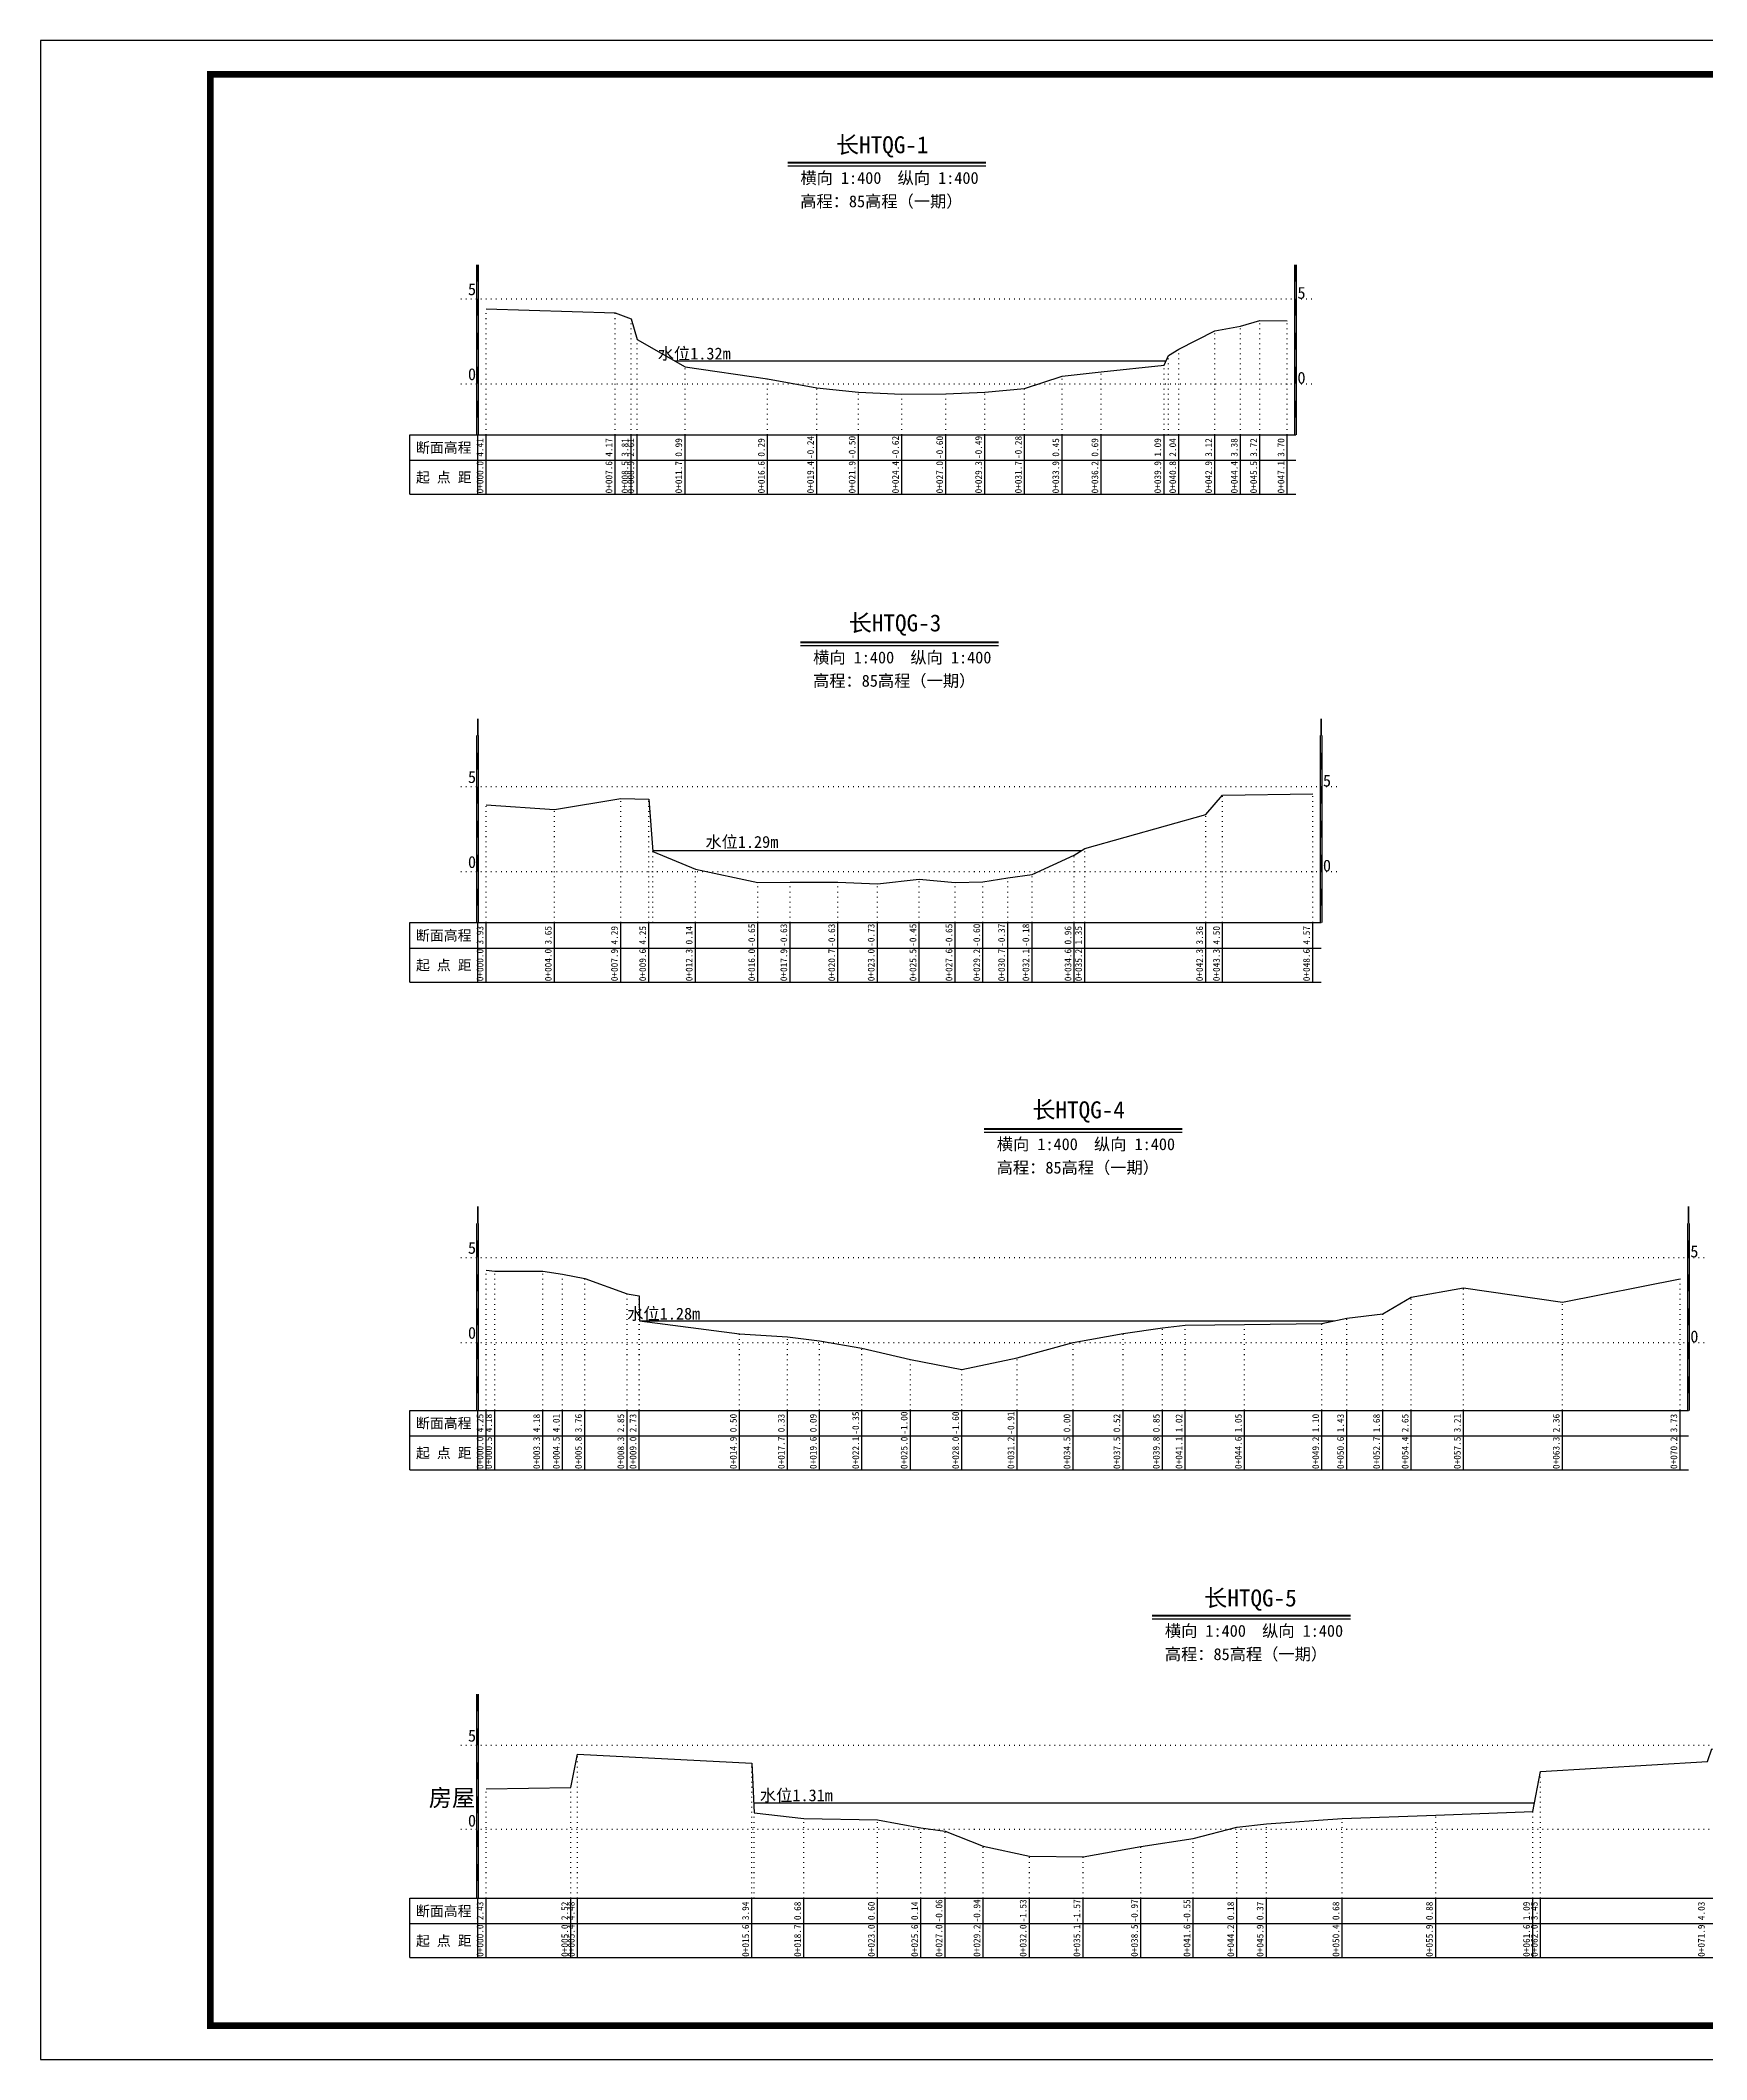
# Model space of a CAD drawing. Header units: millimetres. Extents: x 518104 to 518524, y 3371901 to 3372198.
# Drawn here: x 518104.4 to 518349.4, y 3371900.9 to 3372197.9 of the extents above; entities that cross this region are included whole.
import ezdxf
from ezdxf.enums import TextEntityAlignment as Align

# ---------------------------------------------------------------- set-up
doc = ezdxf.new("R2010")
doc.units = ezdxf.units.MM
doc.header["$LTSCALE"] = 0.4
doc.header["$MEASUREMENT"] = 0
doc.linetypes.add('X4', pattern=[1.6, 0, -1.6])
for name, color, linetype in [('DMX', 1, 'Continuous'), ('zdm1', 5, 'Continuous'), ('ZDMT5', 3, 'Continuous'), ('ZJ', 7, 'Continuous'), ('图框', 7, 'Continuous'), ('断面名称', 5, 'Continuous'), ('比例尺', 3, 'Continuous'), ('水位', 4, 'Continuous')]:
    doc.layers.add(name, color=color, linetype=linetype)
doc.styles.add('HDM', font='fangsong_GB2312.ttf')

msp = doc.modelspace()

# ---------------------------------------------------------------- linework, layer by layer
at = {"layer": 'DMX', "linetype": 'Continuous', "flags": 128}
for points in [[(518169.93, 3372158.4), (518188.88, 3372157.8), (518191.23, 3372156.9), (518192.11, 3372153.9), (518199.16, 3372149.85), (518211.31, 3372148.1), (518218.53, 3372146.77), (518224.66, 3372146.12), (518231.03, 3372145.82), (518237.53, 3372145.87), (518243.26, 3372146.15), (518249.11, 3372146.67), (518254.61, 3372148.5), (518260.36, 3372149.1), (518269.61, 3372150.1), (518270.26, 3372151.5), (518271.81, 3372152.47), (518277.08, 3372155.17), (518280.86, 3372155.82), (518283.71, 3372156.67), (518287.73, 3372156.62)], [(518169.93, 3372085.45), (518179.96, 3372084.75), (518189.71, 3372086.35), (518193.86, 3372086.25), (518194.41, 3372078.55), (518200.68, 3372075.97), (518209.88, 3372074), (518214.61, 3372074.05), (518221.66, 3372074.05), (518227.46, 3372073.8), (518233.61, 3372074.5), (518238.91, 3372074), (518242.98, 3372074.12), (518246.63, 3372074.7), (518250.21, 3372075.17), (518256.41, 3372078.02), (518257.96, 3372079), (518275.76, 3372084.02), (518278.23, 3372086.87), (518291.48, 3372087.05)], [(518169.93, 3372017), (518171.21, 3372016.82), (518178.26, 3372016.82), (518181.16, 3372016.4), (518184.41, 3372015.77), (518190.63, 3372013.5), (518192.43, 3372013.2), (518192.46, 3372009.55), (518207.18, 3372007.62), (518214.23, 3372007.2), (518218.93, 3372006.6), (518225.18, 3372005.5), (518232.31, 3372003.87), (518239.88, 3372002.37), (518248.01, 3372004.1), (518256.26, 3372006.37), (518263.58, 3372007.67), (518269.38, 3372008.5), (518272.73, 3372008.92), (518281.46, 3372009), (518292.83, 3372009.12), (518296.48, 3372009.95), (518301.78, 3372010.57), (518305.98, 3372013), (518313.66, 3372014.4), (518328.21, 3372012.27), (518345.51, 3372015.7)], [(518169.93, 3371940.7), (518182.38, 3371940.92), (518183.36, 3371945.82), (518208.98, 3371944.47), (518209.33, 3371937.15), (518216.63, 3371936.32), (518227.48, 3371936.12), (518233.86, 3371934.97), (518237.43, 3371934.47), (518243.01, 3371932.27), (518249.81, 3371930.8), (518257.71, 3371930.7), (518266.18, 3371932.2), (518273.91, 3371933.38), (518280.33, 3371935.07), (518284.66, 3371935.55), (518295.81, 3371936.32), (518309.56, 3371936.82), (518323.83, 3371937.35), (518324.98, 3371943.25), (518349.56, 3371944.7), (518350.16, 3371946.6), (518394.96, 3371942.55)]]:
    msp.add_lwpolyline(points, dxfattribs=at)
at = {"layer": 'zdm1', "linetype": 'Continuous'}
for p, q in [((518168.56, 3372139.87), (518168.56, 3372164.87)), ((518168.81, 3372139.87), (518168.81, 3372164.87)), ((518288.86, 3372139.87), (518288.86, 3372164.87)), ((518289.11, 3372139.87), (518289.11, 3372164.87)), ((518158.68, 3372139.87), (518169.93, 3372139.87)), ((518158.68, 3372131.12), (518158.68, 3372139.87)), ((518168.68, 3372131.12), (518168.68, 3372139.87)), ((518169.93, 3372139.87), (518288.98, 3372139.87)), ((518158.68, 3372136.12), (518288.98, 3372136.12)), ((518158.68, 3372131.12), (518288.98, 3372131.12)), ((518168.56, 3372068.12), (518168.56, 3372095.62)), ((518168.81, 3372068.12), (518168.81, 3372095.62)), ((518292.61, 3372068.12), (518292.61, 3372095.62)), ((518292.86, 3372068.12), (518292.86, 3372095.62)), ((518158.68, 3372068.12), (518169.93, 3372068.12)), ((518158.68, 3372059.37), (518158.68, 3372068.12)), ((518168.68, 3372059.37), (518168.68, 3372068.12)), ((518169.93, 3372068.12), (518292.73, 3372068.12)), ((518158.68, 3372064.37), (518292.73, 3372064.37)), ((518158.68, 3372059.37), (518292.73, 3372059.37)), ((518168.56, 3371996.37), (518168.56, 3372023.87)), ((518168.81, 3371996.37), (518168.81, 3372023.87)), ((518346.63, 3371996.37), (518346.63, 3372023.87)), ((518346.88, 3371996.37), (518346.88, 3372023.87)), ((518158.68, 3371996.37), (518169.93, 3371996.37)), ((518158.68, 3371987.62), (518158.68, 3371996.37)), ((518168.68, 3371987.62), (518168.68, 3371996.37)), ((518169.93, 3371996.37), (518346.76, 3371996.37)), ((518158.68, 3371992.62), (518346.76, 3371992.62)), ((518158.68, 3371987.62), (518346.76, 3371987.62)), ((518168.56, 3371924.62), (518168.56, 3371954.62)), ((518168.81, 3371924.62), (518168.81, 3371954.62)), ((518158.68, 3371924.62), (518169.93, 3371924.62)), ((518158.68, 3371915.87), (518158.68, 3371924.62)), ((518168.68, 3371915.87), (518168.68, 3371924.62)), ((518169.93, 3371924.62), (518396.21, 3371924.62)), ((518158.68, 3371920.87), (518396.21, 3371920.87)), ((518158.68, 3371915.87), (518396.21, 3371915.87))]:
    msp.add_line(p, q, dxfattribs=at)
at = {"layer": 'zdm1', "linetype": 'X4'}
for p, q in [((518166.18, 3372159.87), (518291.48, 3372159.87)), ((518166.18, 3372147.37), (518291.48, 3372147.37)), ((518166.18, 3372088.12), (518295.23, 3372088.12)), ((518166.18, 3372075.62), (518295.23, 3372075.62)), ((518166.18, 3372018.87), (518349.26, 3372018.87)), ((518166.18, 3372006.37), (518349.26, 3372006.37)), ((518166.18, 3371947.12), (518398.71, 3371947.12)), ((518166.18, 3371934.76), (518398.71, 3371934.76))]:
    msp.add_line(p, q, dxfattribs=at)
at = {"layer": 'zdm1', "linetype": 'Continuous', "flags": 128}
for points in [[(518168.68, 3372162.37, 0.25, 0.25, 0), (518168.68, 3372164.87, 0.25, 0.25, 0)], [(518288.98, 3372162.37, 0.25, 0.25, 0), (518288.98, 3372164.87, 0.25, 0.25, 0)], [(518168.68, 3372157.37, 0.25, 0.25, 0), (518168.68, 3372159.87, 0.25, 0.25, 0)], [(518288.98, 3372157.37, 0.25, 0.25, 0), (518288.98, 3372159.87, 0.25, 0.25, 0)], [(518168.68, 3372152.37, 0.25, 0.25, 0), (518168.68, 3372154.87, 0.25, 0.25, 0)], [(518288.98, 3372152.37, 0.25, 0.25, 0), (518288.98, 3372154.87, 0.25, 0.25, 0)], [(518168.68, 3372147.37, 0.25, 0.25, 0), (518168.68, 3372149.87, 0.25, 0.25, 0)], [(518288.98, 3372147.37, 0.25, 0.25, 0), (518288.98, 3372149.87, 0.25, 0.25, 0)], [(518168.68, 3372142.37, 0.25, 0.25, 0), (518168.68, 3372144.87, 0.25, 0.25, 0)], [(518288.98, 3372142.37, 0.25, 0.25, 0), (518288.98, 3372144.87, 0.25, 0.25, 0)], [(518168.68, 3372095.62, 0.25, 0.25, 0), (518168.68, 3372098.12, 0.25, 0.25, 0)], [(518292.73, 3372095.62, 0.25, 0.25, 0), (518292.73, 3372098.12, 0.25, 0.25, 0)], [(518168.68, 3372090.62, 0.25, 0.25, 0), (518168.68, 3372093.12, 0.25, 0.25, 0)], [(518292.73, 3372090.62, 0.25, 0.25, 0), (518292.73, 3372093.12, 0.25, 0.25, 0)], [(518168.68, 3372085.62, 0.25, 0.25, 0), (518168.68, 3372088.12, 0.25, 0.25, 0)], [(518292.73, 3372085.62, 0.25, 0.25, 0), (518292.73, 3372088.12, 0.25, 0.25, 0)], [(518168.68, 3372080.62, 0.25, 0.25, 0), (518168.68, 3372083.12, 0.25, 0.25, 0)], [(518292.73, 3372080.62, 0.25, 0.25, 0), (518292.73, 3372083.12, 0.25, 0.25, 0)], [(518168.68, 3372075.62, 0.25, 0.25, 0), (518168.68, 3372078.12, 0.25, 0.25, 0)], [(518292.73, 3372075.62, 0.25, 0.25, 0), (518292.73, 3372078.12, 0.25, 0.25, 0)], [(518168.68, 3372070.62, 0.25, 0.25, 0), (518168.68, 3372073.12, 0.25, 0.25, 0)], [(518292.73, 3372070.62, 0.25, 0.25, 0), (518292.73, 3372073.12, 0.25, 0.25, 0)], [(518168.68, 3372023.87, 0.25, 0.25, 0), (518168.68, 3372026.37, 0.25, 0.25, 0)], [(518346.76, 3372023.87, 0.25, 0.25, 0), (518346.76, 3372026.37, 0.25, 0.25, 0)], [(518168.68, 3372018.87, 0.25, 0.25, 0), (518168.68, 3372021.37, 0.25, 0.25, 0)], [(518346.76, 3372018.87, 0.25, 0.25, 0), (518346.76, 3372021.37, 0.25, 0.25, 0)], [(518168.68, 3372013.87, 0.25, 0.25, 0), (518168.68, 3372016.37, 0.25, 0.25, 0)], [(518346.76, 3372013.87, 0.25, 0.25, 0), (518346.76, 3372016.37, 0.25, 0.25, 0)], [(518168.68, 3372008.87, 0.25, 0.25, 0), (518168.68, 3372011.37, 0.25, 0.25, 0)], [(518346.76, 3372008.87, 0.25, 0.25, 0), (518346.76, 3372011.37, 0.25, 0.25, 0)], [(518168.68, 3372003.87, 0.25, 0.25, 0), (518168.68, 3372006.37, 0.25, 0.25, 0)], [(518346.76, 3372003.87, 0.25, 0.25, 0), (518346.76, 3372006.37, 0.25, 0.25, 0)], [(518168.68, 3371998.87, 0.25, 0.25, 0), (518168.68, 3372001.37, 0.25, 0.25, 0)], [(518346.76, 3371998.87, 0.25, 0.25, 0), (518346.76, 3372001.37, 0.25, 0.25, 0)], [(518168.68, 3371952.12, 0.25, 0.25, 0), (518168.68, 3371954.62, 0.25, 0.25, 0)], [(518168.68, 3371947.12, 0.25, 0.25, 0), (518168.68, 3371949.62, 0.25, 0.25, 0)], [(518168.68, 3371942.12, 0.25, 0.25, 0), (518168.68, 3371944.62, 0.25, 0.25, 0)], [(518168.68, 3371937.12, 0.25, 0.25, 0), (518168.68, 3371939.62, 0.25, 0.25, 0)], [(518168.68, 3371932.12, 0.25, 0.25, 0), (518168.68, 3371934.62, 0.25, 0.25, 0)], [(518168.68, 3371927.12, 0.25, 0.25, 0), (518168.68, 3371929.62, 0.25, 0.25, 0)]]:
    msp.add_lwpolyline(points, format="xyseb", dxfattribs=at)
at = {"layer": 'ZDMT5', "linetype": 'X4'}
for p, q in [((518169.93, 3372139.87), (518169.93, 3372158.4)), ((518188.88, 3372139.87), (518188.88, 3372157.8)), ((518191.23, 3372139.87), (518191.23, 3372156.9)), ((518280.86, 3372139.87), (518280.86, 3372155.82)), ((518283.71, 3372139.87), (518283.71, 3372156.67)), ((518287.73, 3372139.87), (518287.73, 3372156.62)), ((518192.11, 3372139.87), (518192.11, 3372153.9)), ((518277.08, 3372139.87), (518277.08, 3372155.17)), ((518269.61, 3372139.87), (518269.61, 3372150.1)), ((518270.26, 3372139.87), (518270.26, 3372151.5)), ((518271.81, 3372139.87), (518271.81, 3372152.47)), ((518199.16, 3372139.87), (518199.16, 3372149.85)), ((518211.31, 3372139.87), (518211.31, 3372148.1)), ((518254.61, 3372139.87), (518254.61, 3372148.5)), ((518260.36, 3372139.87), (518260.36, 3372149.1)), ((518218.53, 3372139.87), (518218.53, 3372146.77)), ((518224.66, 3372139.87), (518224.66, 3372146.12)), ((518231.03, 3372139.87), (518231.03, 3372145.82)), ((518237.53, 3372139.87), (518237.53, 3372145.87)), ((518243.26, 3372139.87), (518243.26, 3372146.15)), ((518249.11, 3372139.87), (518249.11, 3372146.67)), ((518169.93, 3372068.12), (518169.93, 3372085.45)), ((518179.96, 3372068.12), (518179.96, 3372084.75)), ((518189.71, 3372068.12), (518189.71, 3372086.35)), ((518193.86, 3372068.12), (518193.86, 3372086.25)), ((518278.23, 3372068.12), (518278.23, 3372086.87)), ((518291.48, 3372068.12), (518291.48, 3372087.05)), ((518275.76, 3372068.12), (518275.76, 3372084.02)), ((518257.96, 3372068.12), (518257.96, 3372079)), ((518194.41, 3372068.12), (518194.41, 3372078.55)), ((518200.68, 3372068.12), (518200.68, 3372075.97)), ((518256.41, 3372068.12), (518256.41, 3372078.02)), ((518209.88, 3372068.12), (518209.88, 3372074)), ((518214.61, 3372068.12), (518214.61, 3372074.05)), ((518221.66, 3372068.12), (518221.66, 3372074.05)), ((518227.46, 3372068.12), (518227.46, 3372073.8)), ((518233.61, 3372068.12), (518233.61, 3372074.5)), ((518238.91, 3372068.12), (518238.91, 3372074)), ((518242.98, 3372068.12), (518242.98, 3372074.12)), ((518246.63, 3372068.12), (518246.63, 3372074.7)), ((518250.21, 3372068.12), (518250.21, 3372075.17)), ((518169.93, 3371996.37), (518169.93, 3372017)), ((518171.21, 3371996.37), (518171.21, 3372016.82)), ((518178.26, 3371996.37), (518178.26, 3372016.82)), ((518181.16, 3371996.37), (518181.16, 3372016.4)), ((518184.41, 3371996.37), (518184.41, 3372015.77)), ((518190.63, 3371996.37), (518190.63, 3372013.5)), ((518313.66, 3371996.37), (518313.66, 3372014.4)), ((518345.51, 3371996.37), (518345.51, 3372015.7)), ((518192.43, 3371996.37), (518192.43, 3372013.2)), ((518301.78, 3371996.37), (518301.78, 3372010.57)), ((518305.98, 3371996.37), (518305.98, 3372013)), ((518328.21, 3371996.37), (518328.21, 3372012.27)), ((518192.46, 3371996.37), (518192.46, 3372009.55)), ((518207.18, 3371996.37), (518207.18, 3372007.62)), ((518263.58, 3371996.37), (518263.58, 3372007.67)), ((518269.38, 3371996.37), (518269.38, 3372008.5)), ((518272.73, 3371996.37), (518272.73, 3372008.92)), ((518281.46, 3371996.37), (518281.46, 3372009)), ((518292.83, 3371996.37), (518292.83, 3372009.12)), ((518296.48, 3371996.37), (518296.48, 3372009.95)), ((518214.23, 3371996.37), (518214.23, 3372007.2)), ((518218.93, 3371996.37), (518218.93, 3372006.6)), ((518225.18, 3371996.37), (518225.18, 3372005.5)), ((518256.26, 3371996.37), (518256.26, 3372006.37)), ((518232.31, 3371996.37), (518232.31, 3372003.87)), ((518239.88, 3371996.37), (518239.88, 3372002.37)), ((518248.01, 3371996.37), (518248.01, 3372004.1)), ((518183.36, 3371924.62), (518183.36, 3371945.82)), ((518208.98, 3371924.62), (518208.98, 3371944.47)), ((518324.98, 3371924.62), (518324.98, 3371943.25)), ((518169.93, 3371924.62), (518169.93, 3371940.7)), ((518182.38, 3371924.62), (518182.38, 3371940.92)), ((518209.33, 3371924.62), (518209.33, 3371937.15)), ((518216.63, 3371924.62), (518216.63, 3371936.32)), ((518227.48, 3371924.62), (518227.48, 3371936.12)), ((518295.81, 3371924.62), (518295.81, 3371936.32)), ((518309.56, 3371924.62), (518309.56, 3371936.82)), ((518323.83, 3371924.62), (518323.83, 3371937.35)), ((518233.86, 3371924.62), (518233.86, 3371934.97)), ((518237.43, 3371924.62), (518237.43, 3371934.47)), ((518273.91, 3371924.62), (518273.91, 3371933.38)), ((518280.33, 3371924.62), (518280.33, 3371935.07)), ((518284.66, 3371924.62), (518284.66, 3371935.55)), ((518243.01, 3371924.62), (518243.01, 3371932.27)), ((518249.81, 3371924.62), (518249.81, 3371930.8)), ((518257.71, 3371924.62), (518257.71, 3371930.7)), ((518266.18, 3371924.62), (518266.18, 3371932.2))]:
    msp.add_line(p, q, dxfattribs=at)
at = {"layer": 'ZDMT5', "linetype": 'Continuous'}
for p, q in [((518169.93, 3372131.12), (518169.93, 3372139.87)), ((518188.88, 3372131.12), (518188.88, 3372139.87)), ((518191.23, 3372131.12), (518191.23, 3372139.87)), ((518192.11, 3372131.12), (518192.11, 3372139.87)), ((518199.16, 3372131.12), (518199.16, 3372139.87)), ((518211.31, 3372131.12), (518211.31, 3372139.87)), ((518218.53, 3372131.12), (518218.53, 3372139.87)), ((518224.66, 3372131.12), (518224.66, 3372139.87)), ((518231.03, 3372131.12), (518231.03, 3372139.87)), ((518237.53, 3372131.12), (518237.53, 3372139.87)), ((518243.26, 3372131.12), (518243.26, 3372139.87)), ((518249.11, 3372131.12), (518249.11, 3372139.87)), ((518254.61, 3372131.12), (518254.61, 3372139.87)), ((518260.36, 3372131.12), (518260.36, 3372139.87)), ((518269.61, 3372131.12), (518269.61, 3372139.87)), ((518271.81, 3372131.12), (518271.81, 3372139.87)), ((518277.08, 3372131.12), (518277.08, 3372139.87)), ((518280.86, 3372131.12), (518280.86, 3372139.87)), ((518283.71, 3372131.12), (518283.71, 3372139.87)), ((518287.73, 3372131.12), (518287.73, 3372139.87)), ((518169.93, 3372059.37), (518169.93, 3372068.12)), ((518179.96, 3372059.37), (518179.96, 3372068.12)), ((518189.71, 3372059.37), (518189.71, 3372068.12)), ((518193.86, 3372059.37), (518193.86, 3372068.12)), ((518200.68, 3372059.37), (518200.68, 3372068.12)), ((518209.88, 3372059.37), (518209.88, 3372068.12)), ((518214.61, 3372059.37), (518214.61, 3372068.12)), ((518221.66, 3372059.37), (518221.66, 3372068.12)), ((518227.46, 3372059.37), (518227.46, 3372068.12)), ((518233.61, 3372059.37), (518233.61, 3372068.12)), ((518238.91, 3372059.37), (518238.91, 3372068.12)), ((518242.98, 3372059.37), (518242.98, 3372068.12)), ((518246.63, 3372059.37), (518246.63, 3372068.12)), ((518250.21, 3372059.37), (518250.21, 3372068.12)), ((518256.41, 3372059.37), (518256.41, 3372068.12)), ((518257.96, 3372059.37), (518257.96, 3372068.12)), ((518275.76, 3372059.37), (518275.76, 3372068.12)), ((518278.23, 3372059.37), (518278.23, 3372068.12)), ((518291.48, 3372059.37), (518291.48, 3372068.12)), ((518169.93, 3371987.62), (518169.93, 3371996.37)), ((518171.21, 3371987.62), (518171.21, 3371996.37)), ((518178.26, 3371987.62), (518178.26, 3371996.37)), ((518181.16, 3371987.62), (518181.16, 3371996.37)), ((518184.41, 3371987.62), (518184.41, 3371996.37)), ((518190.63, 3371987.62), (518190.63, 3371996.37)), ((518192.43, 3371987.62), (518192.43, 3371996.37)), ((518207.18, 3371987.62), (518207.18, 3371996.37)), ((518214.23, 3371987.62), (518214.23, 3371996.37)), ((518218.93, 3371987.62), (518218.93, 3371996.37)), ((518225.18, 3371987.62), (518225.18, 3371996.37)), ((518232.31, 3371987.62), (518232.31, 3371996.37)), ((518239.88, 3371987.62), (518239.88, 3371996.37)), ((518248.01, 3371987.62), (518248.01, 3371996.37)), ((518256.26, 3371987.62), (518256.26, 3371996.37)), ((518263.58, 3371987.62), (518263.58, 3371996.37)), ((518269.38, 3371987.62), (518269.38, 3371996.37)), ((518272.73, 3371987.62), (518272.73, 3371996.37)), ((518281.46, 3371987.62), (518281.46, 3371996.37)), ((518292.83, 3371987.62), (518292.83, 3371996.37)), ((518296.48, 3371987.62), (518296.48, 3371996.37)), ((518301.78, 3371987.62), (518301.78, 3371996.37)), ((518305.98, 3371987.62), (518305.98, 3371996.37)), ((518313.66, 3371987.62), (518313.66, 3371996.37)), ((518328.21, 3371987.62), (518328.21, 3371996.37)), ((518345.51, 3371987.62), (518345.51, 3371996.37)), ((518169.93, 3371915.87), (518169.93, 3371924.62)), ((518182.38, 3371915.87), (518182.38, 3371924.62)), ((518183.36, 3371915.87), (518183.36, 3371924.62)), ((518208.98, 3371915.87), (518208.98, 3371924.62)), ((518216.63, 3371915.87), (518216.63, 3371924.62)), ((518227.48, 3371915.87), (518227.48, 3371924.62)), ((518233.86, 3371915.87), (518233.86, 3371924.62)), ((518237.43, 3371915.87), (518237.43, 3371924.62)), ((518243.01, 3371915.87), (518243.01, 3371924.62)), ((518249.81, 3371915.87), (518249.81, 3371924.62)), ((518257.71, 3371915.87), (518257.71, 3371924.62)), ((518266.18, 3371915.87), (518266.18, 3371924.62)), ((518273.91, 3371915.87), (518273.91, 3371924.62)), ((518280.33, 3371915.87), (518280.33, 3371924.62)), ((518284.66, 3371915.87), (518284.66, 3371924.62)), ((518295.81, 3371915.87), (518295.81, 3371924.62)), ((518309.56, 3371915.87), (518309.56, 3371924.62)), ((518323.83, 3371915.87), (518323.83, 3371924.62)), ((518324.98, 3371915.87), (518324.98, 3371924.62))]:
    msp.add_line(p, q, dxfattribs=at)
at = {"layer": '图框', "flags": 128}
msp.add_lwpolyline([(518104.36, 3371900.87), (518524.36, 3371900.87), (518524.36, 3372197.87), (518104.36, 3372197.87)], close=True, dxfattribs=at)
at = {"layer": '图框', "const_width": 1, "flags": 128}
msp.add_lwpolyline([(518129.36, 3371905.87), (518519.36, 3371905.87), (518519.36, 3372192.87), (518129.36, 3372192.87)], close=True, dxfattribs=at)
at = {"layer": '比例尺', "color": 3, "linetype": 'Continuous', "lineweight": 40}
for p, q in [((518214.27, 3372179.91), (518243.39, 3372179.91)), ((518216.14, 3372109.38), (518245.27, 3372109.38)), ((518243.16, 3372037.79), (518272.28, 3372037.79)), ((518267.88, 3371966.21), (518297.01, 3371966.21))]:
    msp.add_line(p, q, dxfattribs=at)
at = {"layer": '比例尺', "color": 3, "linetype": 'Continuous'}
for p, q in [((518214.27, 3372179.41), (518243.39, 3372179.41)), ((518216.14, 3372108.88), (518245.27, 3372108.88)), ((518243.16, 3372037.29), (518272.28, 3372037.29)), ((518267.88, 3371965.71), (518297.01, 3371965.71))]:
    msp.add_line(p, q, dxfattribs=at)
at = {"layer": '水位', "color": 6, "linetype": 'Continuous', "flags": 128}
for points in [[(518197.63, 3372150.72), (518269.9, 3372150.72)], [(518194.4, 3372078.71), (518257.5, 3372078.71)], [(518192.53, 3372009.54), (518294.67, 3372009.54)], [(518209.26, 3371938.64), (518324.08, 3371938.64)]]:
    msp.add_lwpolyline(points, dxfattribs=at)

# ---------------------------------------------------------------- texts
at = {"layer": 'zdm1', "linetype": 'Continuous', "style": 'HDM'}
for s, p in [('5', (518168.43, 3372159.87)), ('0', (518168.43, 3372147.37)), ('5', (518168.43, 3372088.12)), ('0', (518168.43, 3372075.62)), ('5', (518168.43, 3372018.87)), ('0', (518168.43, 3372006.37)), ('5', (518168.43, 3371947.12)), ('0', (518168.43, 3371934.62))]:
    msp.add_text(s, height=1.75, dxfattribs=at).set_placement(p, align=Align.BOTTOM_RIGHT)
for s, p in [('5', (518289.23, 3372159.87)), ('0', (518289.23, 3372147.37)), ('5', (518292.98, 3372088.12)), ('0', (518292.98, 3372075.62)), ('5', (518347.01, 3372018.87)), ('0', (518347.01, 3372006.37))]:
    msp.add_text(s, height=1.75, dxfattribs=at).set_placement(p)
for s, p in [('断面高程', (518163.68, 3372138)), ('起 点 距', (518163.68, 3372133.62)), ('断面高程', (518163.68, 3372066.25)), ('起 点 距', (518163.68, 3372061.87)), ('断面高程', (518163.68, 3371994.5)), ('起 点 距', (518163.68, 3371990.12)), ('断面高程', (518163.68, 3371922.75)), ('起 点 距', (518163.68, 3371918.37))]:
    msp.add_text(s, height=1.5, dxfattribs=at).set_placement(p, align=Align.MIDDLE)
at = {"layer": 'ZDMT5', "linetype": 'Continuous', "style": 'HDM'}
for s, p in [('4.41', (518169.81, 3372138)), ('4.17', (518188.76, 3372138)), ('3.81', (518191.11, 3372138)), ('2.61', (518191.98, 3372138)), ('0.99', (518199.03, 3372138)), ('0.29', (518211.18, 3372138)), ('-0.24', (518218.41, 3372138)), ('-0.50', (518224.53, 3372138)), ('-0.62', (518230.91, 3372138)), ('-0.60', (518237.41, 3372138)), ('-0.49', (518243.13, 3372138)), ('-0.28', (518248.98, 3372138)), ('0.45', (518254.48, 3372138)), ('0.69', (518260.23, 3372138)), ('1.09', (518269.48, 3372138)), ('2.04', (518271.68, 3372138)), ('3.12', (518276.96, 3372138)), ('3.38', (518280.73, 3372138)), ('3.72', (518283.58, 3372138)), ('3.70', (518287.61, 3372138)), ('0+000.0', (518169.81, 3372133.62)), ('0+007.6', (518188.76, 3372133.62)), ('0+008.5', (518191.11, 3372133.62)), ('0+008.9', (518191.98, 3372133.62)), ('0+011.7', (518199.03, 3372133.62)), ('0+016.6', (518211.18, 3372133.62)), ('0+019.4', (518218.41, 3372133.62)), ('0+021.9', (518224.53, 3372133.62)), ('0+024.4', (518230.91, 3372133.62)), ('0+027.0', (518237.41, 3372133.62)), ('0+029.3', (518243.13, 3372133.62)), ('0+031.7', (518248.98, 3372133.62)), ('0+033.9', (518254.48, 3372133.62)), ('0+036.2', (518260.23, 3372133.62)), ('0+039.9', (518269.48, 3372133.62)), ('0+040.8', (518271.68, 3372133.62)), ('0+042.9', (518276.96, 3372133.62)), ('0+044.4', (518280.73, 3372133.62)), ('0+045.5', (518283.58, 3372133.62)), ('0+047.1', (518287.61, 3372133.62)), ('3.93', (518169.81, 3372066.25)), ('3.65', (518179.83, 3372066.25)), ('4.29', (518189.58, 3372066.25)), ('4.25', (518193.73, 3372066.25)), ('0.14', (518200.56, 3372066.25)), ('-0.65', (518209.76, 3372066.25)), ('-0.63', (518214.48, 3372066.25)), ('-0.63', (518221.53, 3372066.25)), ('-0.73', (518227.33, 3372066.25)), ('-0.45', (518233.48, 3372066.25)), ('-0.65', (518238.78, 3372066.25)), ('-0.60', (518242.86, 3372066.25)), ('-0.37', (518246.51, 3372066.25)), ('-0.18', (518250.08, 3372066.25)), ('0.96', (518256.28, 3372066.25)), ('1.35', (518257.83, 3372066.25)), ('3.36', (518275.63, 3372066.25)), ('4.50', (518278.11, 3372066.25)), ('4.57', (518291.36, 3372066.25)), ('0+000.0', (518169.81, 3372061.87)), ('0+004.0', (518179.83, 3372061.87)), ('0+007.9', (518189.58, 3372061.87)), ('0+009.6', (518193.73, 3372061.87)), ('0+012.3', (518200.56, 3372061.87)), ('0+016.0', (518209.76, 3372061.87)), ('0+017.9', (518214.48, 3372061.87)), ('0+020.7', (518221.53, 3372061.87)), ('0+023.0', (518227.33, 3372061.87)), ('0+025.5', (518233.48, 3372061.87)), ('0+027.6', (518238.78, 3372061.87)), ('0+029.2', (518242.86, 3372061.87)), ('0+030.7', (518246.51, 3372061.87)), ('0+032.1', (518250.08, 3372061.87)), ('0+034.6', (518256.28, 3372061.87)), ('0+035.2', (518257.83, 3372061.87)), ('0+042.3', (518275.63, 3372061.87)), ('0+043.3', (518278.11, 3372061.87)), ('0+048.6', (518291.36, 3372061.87)), ('4.25', (518169.81, 3371994.5)), ('4.18', (518171.08, 3371994.5)), ('4.18', (518178.13, 3371994.5)), ('4.01', (518181.03, 3371994.5)), ('3.76', (518184.28, 3371994.5)), ('2.85', (518190.51, 3371994.5)), ('2.73', (518192.31, 3371994.5)), ('0.50', (518207.06, 3371994.5)), ('0.33', (518214.11, 3371994.5)), ('0.09', (518218.81, 3371994.5)), ('-0.35', (518225.06, 3371994.5)), ('-1.00', (518232.18, 3371994.5)), ('-1.60', (518239.76, 3371994.5)), ('-0.91', (518247.88, 3371994.5)), ('0.00', (518256.13, 3371994.5)), ('0.52', (518263.46, 3371994.5)), ('0.85', (518269.26, 3371994.5)), ('1.02', (518272.61, 3371994.5)), ('1.05', (518281.33, 3371994.5)), ('1.10', (518292.71, 3371994.5)), ('1.43', (518296.36, 3371994.5)), ('1.68', (518301.66, 3371994.5)), ('2.65', (518305.86, 3371994.5)), ('3.21', (518313.53, 3371994.5)), ('2.36', (518328.08, 3371994.5)), ('3.73', (518345.38, 3371994.5)), ('0+000.0', (518169.81, 3371990.12)), ('0+000.5', (518171.08, 3371990.12)), ('0+003.3', (518178.13, 3371990.12)), ('0+004.5', (518181.03, 3371990.12)), ('0+005.8', (518184.28, 3371990.12)), ('0+008.3', (518190.51, 3371990.12)), ('0+009.0', (518192.31, 3371990.12)), ('0+014.9', (518207.06, 3371990.12)), ('0+017.7', (518214.11, 3371990.12)), ('0+019.6', (518218.81, 3371990.12)), ('0+022.1', (518225.06, 3371990.12)), ('0+025.0', (518232.18, 3371990.12)), ('0+028.0', (518239.76, 3371990.12)), ('0+031.2', (518247.88, 3371990.12)), ('0+034.5', (518256.13, 3371990.12)), ('0+037.5', (518263.46, 3371990.12)), ('0+039.8', (518269.26, 3371990.12)), ('0+041.1', (518272.61, 3371990.12)), ('0+044.6', (518281.33, 3371990.12)), ('0+049.2', (518292.71, 3371990.12)), ('0+050.6', (518296.36, 3371990.12)), ('0+052.7', (518301.66, 3371990.12)), ('0+054.4', (518305.86, 3371990.12)), ('0+057.5', (518313.53, 3371990.12)), ('0+063.3', (518328.08, 3371990.12)), ('0+070.2', (518345.38, 3371990.12)), ('-0.06', (518237.31, 3371922.75)), ('-0.94', (518242.88, 3371922.75)), ('-1.53', (518249.68, 3371922.75)), ('-1.57', (518257.58, 3371922.75)), ('-0.97', (518266.06, 3371922.75)), ('-0.55', (518273.78, 3371922.75)), ('2.43', (518169.81, 3371922.75)), ('2.52', (518182.26, 3371922.75)), ('4.48', (518183.23, 3371922.75)), ('3.94', (518208.86, 3371922.75)), ('0.68', (518216.51, 3371922.75)), ('0.60', (518227.36, 3371922.75)), ('0.14', (518233.73, 3371922.75)), ('0.18', (518280.21, 3371922.75)), ('0.37', (518284.53, 3371922.75)), ('0.68', (518295.68, 3371922.75)), ('0.88', (518309.43, 3371922.75)), ('1.09', (518323.71, 3371922.75)), ('3.45', (518324.86, 3371922.75)), ('4.03', (518349.43, 3371922.75)), ('0+000.0', (518169.81, 3371918.37)), ('0+005.0', (518182.26, 3371918.37)), ('0+005.4', (518183.23, 3371918.37)), ('0+015.6', (518208.86, 3371918.37)), ('0+018.7', (518216.51, 3371918.37)), ('0+023.0', (518227.36, 3371918.37)), ('0+025.6', (518233.73, 3371918.37)), ('0+027.0', (518237.31, 3371918.37)), ('0+029.2', (518242.88, 3371918.37)), ('0+032.0', (518249.68, 3371918.37)), ('0+035.1', (518257.58, 3371918.37)), ('0+038.5', (518266.06, 3371918.37)), ('0+041.6', (518273.78, 3371918.37)), ('0+044.2', (518280.21, 3371918.37)), ('0+045.9', (518284.53, 3371918.37)), ('0+050.4', (518295.68, 3371918.37)), ('0+055.9', (518309.43, 3371918.37)), ('0+061.6', (518323.71, 3371918.37)), ('0+062.0', (518324.86, 3371918.37)), ('0+071.9', (518349.43, 3371918.37))]:
    msp.add_text(s, height=1, rotation=90, dxfattribs=at).set_placement(p, align=Align.BOTTOM_CENTER)
at = {"layer": 'ZJ', "linetype": 'Continuous', "style": 'HDM'}
msp.add_text('房屋', height=2.5, dxfattribs=at).set_placement((518164.88, 3371939.43), align=Align.MIDDLE)
at = {"layer": '断面名称', "color": 5, "linetype": 'Continuous', "style": 'HDM'}
for s, p in [('长HTQG-1', (518228.16, 3372182.38)), ('长HTQG-3', (518230.04, 3372112.05)), ('长HTQG-4', (518257.04, 3372040.43))]:
    msp.add_text(s, height=2.5, dxfattribs=at).set_placement(p, align=Align.MIDDLE)
msp.add_text('长HTQG-5', height=2.5, dxfattribs=at).set_placement((518275.51, 3371967.52))
at = {"layer": '比例尺', "color": 3, "linetype": 'Continuous', "style": 'HDM'}
for s, p in [('横向 1:400  纵向 1:400', (518242.34, 3372176.24)), ('高程：85高程（一期）', (518239.97, 3372172.8)), ('横向 1:400  纵向 1:400', (518244.22, 3372105.71)), ('高程：85高程（一期）', (518241.85, 3372102.28)), ('横向 1:400  纵向 1:400', (518271.23, 3372034.12)), ('高程：85高程（一期）', (518268.86, 3372030.68)), ('横向 1:400  纵向 1:400', (518295.95, 3371962.54)), ('高程：85高程（一期）', (518293.59, 3371959.11))]:
    msp.add_text(s, height=1.75, dxfattribs=at).set_placement(p, align=Align.BOTTOM_RIGHT)
at = {"layer": '水位', "color": 6, "linetype": 'Continuous', "style": 'HDM'}
for s, p in [('水位1.32m', (518200.51, 3372151.85)), ('水位1.29m', (518207.52, 3372080.02)), ('水位1.28m', (518196.03, 3372010.63)), ('水位1.31m', (518215.54, 3371939.79))]:
    msp.add_text(s, height=1.75, dxfattribs=at).set_placement(p, align=Align.MIDDLE)

doc.saveas('drawing.dxf')
